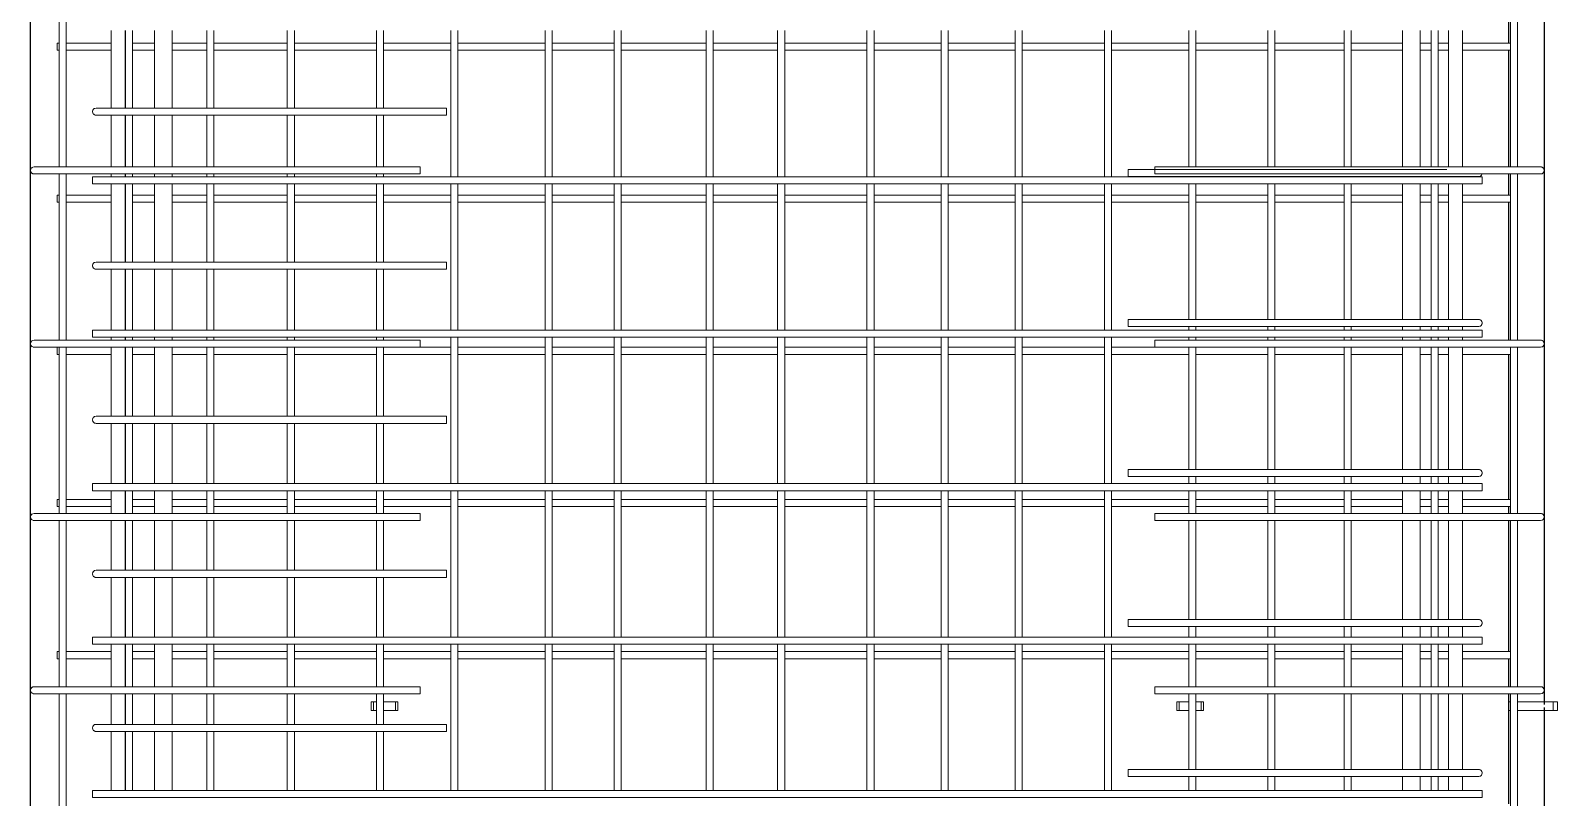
# Model space of a CAD drawing. Header units: millimetres. Extents: x 840 to 20197, y -2485 to 18696.
# Drawn here: x 2609 to 4334, y 542 to 1409 of the extents above; entities that cross this region are included whole.
import ezdxf

# ---------------------------------------------------------------- set-up
doc = ezdxf.new("R2010")
doc.units = ezdxf.units.MM
doc.linetypes.add('Dash', pattern=[6.36, 3.18, -3.18])
for name, color, linetype, lineweight in [('A-GENM', 13, 'Continuous', 18), ('A-WALL', 113, 'Continuous', 25), ('A-WALL-HDLN', 110, 'Dash', 25), ('S-RBAR', 171, 'Continuous', 18)]:
    doc.layers.add(name, color=color, linetype=linetype, lineweight=lineweight)

# ---------------------------------------------------------------- blocks, each defined once
blk = doc.blocks.new('RR spread anchor face based - RR-SA-2_5-150-1726819-Elevation Front Copy 1')
at = {"layer": 'A-GENM'}
for p, q in [((2993.8, 3140), (2996.3, 3140)), ((2993.8, 3130), (2993.8, 3140)), ((2996.3, 3140), (2999.6, 3140)), ((2996.3, 3140), (2996.3, 3130)), ((3007.6, 3140), (3021.3, 3140)), ((3021.3, 3140), (3023.8, 3140)), ((3021.3, 3140), (3021.3, 3130)), ((3023.8, 3140), (3023.8, 3130)), ((2996.3, 3130), (2993.8, 3130)), ((2999.6, 3130), (2996.3, 3130)), ((3021.3, 3130), (3007.6, 3130)), ((3023.8, 3130), (3021.3, 3130))]:
    blk.add_line(p, q, dxfattribs=at)
blk = doc.blocks.new('RR spread anchor face based - RR-SA-2_5-150-V1-Elevation Front Copy 1')
at = {"layer": 'A-GENM'}
for p, q in [((3903.8, 3140), (3906.3, 3140)), ((3903.8, 3130), (3903.8, 3140)), ((3906.3, 3140), (3917.3, 3140)), ((3906.3, 3140), (3906.3, 3130)), ((3925.3, 3140), (3931.3, 3140)), ((3931.3, 3140), (3933.8, 3140)), ((3931.3, 3140), (3931.3, 3130)), ((3933.8, 3140), (3933.8, 3130)), ((3906.3, 3130), (3903.8, 3130)), ((3917.3, 3130), (3906.3, 3130)), ((3931.3, 3130), (3925.3, 3130)), ((3933.8, 3130), (3931.3, 3130))]:
    blk.add_line(p, q, dxfattribs=at)
blk = doc.blocks.new('RR spread anchor face based - RR-SA-3_0-200-1726827-Elevation Front Copy 1')
at = {"layer": 'A-GENM'}
for p, q in [((4278.8, 3140), (4280.8, 3140)), ((4288.8, 3140), (4328.8, 3140)), ((4328.8, 3140), (4333.8, 3140)), ((4328.8, 3130), (4328.8, 3140)), ((4333.8, 3130), (4333.8, 3140)), ((4280.8, 3130), (4278.8, 3130)), ((4328.8, 3130), (4288.8, 3130)), ((4333.8, 3130), (4328.8, 3130))]:
    blk.add_line(p, q, dxfattribs=at)

msp = doc.modelspace()

# ---------------------------------------------------------------- linework, layer by layer
at = {"layer": 'A-WALL'}
for p, q in [((2608.8, -1395), (2608.8, 3660)), ((4318.8, 1655), (4318.8, 649.9)), ((4278.8, 1394.4), (4278.8, 1442.2)), ((4278.8, 1254.4), (4278.8, 1386.4)), ((4278.8, 1222.5), (4278.8, 1246.4)), ((4278.8, 1058.6), (4278.8, 1214.5)), ((4278.8, 878.6), (4278.8, 1042.5)), ((4278.8, 862.8), (4278.8, 870.6)), ((4278.8, 706.6), (4278.8, 854.8)), ((4278.8, 667), (4278.8, 698.6)), ((4278.8, 534.6), (4278.8, 659)), ((4318.8, 639.9), (4318.8, -825.1))]:
    msp.add_line(p, q, dxfattribs=at)
at = {"layer": 'A-WALL-HDLN'}
msp.add_line((4318.8, 649.9), (4318.8, 639.9), dxfattribs=at)
at = {"layer": 'S-RBAR'}
for p, q in [((2641.1, 1254.4), (2641.1, 1442.2)), ((2649.1, 1254.4), (2649.1, 1442.2)), ((4280.8, 1254.4), (4280.8, 1442.2)), ((4288.8, 1254.4), (4288.8, 1442.2)), ((2699.8, 1320.9), (2699.8, 1408.5)), ((2715.8, 1320.9), (2715.8, 1408.5)), ((2715.9, 1320.9), (2715.9, 1408.5)), ((2723.9, 1320.9), (2723.9, 1408.5)), ((2748.8, 1320.9), (2748.8, 1408.5)), ((2768.8, 1320.9), (2768.8, 1408.5)), ((2807.8, 1320.9), (2807.8, 1408.5)), ((2815.8, 1320.9), (2815.8, 1408.5)), ((2898.9, 1320.9), (2898.9, 1408.5)), ((2906.9, 1320.9), (2906.9, 1408.5)), ((2999.6, 1320.9), (2999.6, 1408.5)), ((3007.6, 1320.9), (3007.6, 1408.5)), ((3083.6, 1243.2), (3083.6, 1408.5)), ((3091.6, 1243.2), (3091.6, 1408.5)), ((3190.1, 1243.2), (3190.1, 1408.5)), ((3198.1, 1243.2), (3198.1, 1408.5)), ((3268.2, 1243.2), (3268.2, 1408.5)), ((3276.2, 1243.2), (3276.2, 1408.5)), ((3371.9, 1243.2), (3371.9, 1408.5)), ((3379.9, 1243.2), (3379.9, 1408.5)), ((3452.8, 1243.2), (3452.8, 1408.5)), ((3460.8, 1243.2), (3460.8, 1408.5)), ((3553.7, 1243.2), (3553.7, 1408.5)), ((3561.7, 1243.2), (3561.7, 1408.5)), ((3637.4, 1243.2), (3637.4, 1408.5)), ((3645.4, 1243.2), (3645.4, 1408.5)), ((3721.1, 1243.2), (3721.1, 1408.5)), ((3729.1, 1243.2), (3729.1, 1408.5)), ((3822, 1243.2), (3822, 1408.5)), ((3830, 1243.2), (3830, 1408.5)), ((3917.3, 1254.4), (3917.3, 1408.5)), ((3925.3, 1254.4), (3925.3, 1408.5)), ((4006.6, 1254.4), (4006.6, 1408.5)), ((4014.6, 1254.4), (4014.6, 1408.5)), ((4092.8, 1254.4), (4092.8, 1408.5)), ((4100.8, 1254.4), (4100.8, 1408.5)), ((4158.8, 1254.4), (4158.8, 1408.5)), ((4178.8, 1254.4), (4178.8, 1408.5)), ((4191.2, 1254.4), (4191.2, 1408.5)), ((4199.2, 1254.4), (4199.2, 1408.5)), ((4210.6, 1254.4), (4210.6, 1408.5)), ((4226.6, 1254.4), (4226.6, 1408.5)), ((2638.8, 1394.4), (2641.1, 1394.4)), ((2638.8, 1386.4), (2638.8, 1394.4)), ((2638.8, 1386.4), (2641.1, 1386.4)), ((2649.1, 1394.4), (2699.8, 1394.4)), ((2649.1, 1386.4), (2699.8, 1386.4)), ((2723.9, 1394.4), (2748.8, 1394.4)), ((2723.9, 1386.4), (2748.8, 1386.4)), ((2768.8, 1394.4), (2807.8, 1394.4)), ((2768.8, 1386.4), (2807.8, 1386.4)), ((2815.8, 1394.4), (2898.9, 1394.4)), ((2815.8, 1386.4), (2898.9, 1386.4)), ((2906.9, 1394.4), (2999.6, 1394.4)), ((2906.9, 1386.4), (2999.6, 1386.4)), ((3007.6, 1394.4), (3083.6, 1394.4)), ((3007.6, 1386.4), (3083.6, 1386.4)), ((3091.6, 1394.4), (3190.1, 1394.4)), ((3091.6, 1386.4), (3190.1, 1386.4)), ((3198.1, 1394.4), (3268.2, 1394.4)), ((3198.1, 1386.4), (3268.2, 1386.4)), ((3276.2, 1394.4), (3371.9, 1394.4)), ((3276.2, 1386.4), (3371.9, 1386.4)), ((3379.9, 1394.4), (3452.8, 1394.4)), ((3379.9, 1386.4), (3452.8, 1386.4)), ((3460.8, 1394.4), (3553.7, 1394.4)), ((3460.8, 1386.4), (3553.7, 1386.4)), ((3561.7, 1394.4), (3637.4, 1394.4)), ((3561.7, 1386.4), (3637.4, 1386.4)), ((3645.4, 1394.4), (3721.1, 1394.4)), ((3645.4, 1386.4), (3721.1, 1386.4)), ((3729.1, 1394.4), (3822, 1394.4)), ((3729.1, 1386.4), (3822, 1386.4)), ((3830, 1394.4), (3917.3, 1394.4)), ((3830, 1386.4), (3917.3, 1386.4)), ((3925.3, 1394.4), (4006.6, 1394.4)), ((3925.3, 1386.4), (4006.6, 1386.4)), ((4014.6, 1394.4), (4092.8, 1394.4)), ((4014.6, 1386.4), (4092.8, 1386.4)), ((4100.8, 1394.4), (4158.8, 1394.4)), ((4100.8, 1386.4), (4158.8, 1386.4)), ((4178.8, 1394.4), (4191.2, 1394.4)), ((4178.8, 1386.4), (4191.2, 1386.4)), ((4199.2, 1394.4), (4210.6, 1394.4)), ((4199.2, 1386.4), (4210.6, 1386.4)), ((4226.6, 1394.4), (4280.8, 1394.4)), ((4226.6, 1386.4), (4280.8, 1386.4)), ((2718.8, 1320.9), (2682.8, 1320.9)), ((2718.8, 1312.9), (2682.8, 1312.9)), ((2699.8, 1254.4), (2699.8, 1312.9)), ((2715.8, 1254.4), (2715.8, 1312.9)), ((2715.9, 1254.4), (2715.9, 1312.9)), ((2718.8, 1320.9), (3078.8, 1320.9)), ((2718.8, 1312.9), (3078.8, 1312.9)), ((2723.9, 1254.4), (2723.9, 1312.9)), ((2748.8, 1254.4), (2748.8, 1312.9)), ((2768.8, 1254.4), (2768.8, 1312.9)), ((2807.8, 1254.4), (2807.8, 1312.9)), ((2815.8, 1254.4), (2815.8, 1312.9)), ((2898.9, 1254.4), (2898.9, 1312.9)), ((2906.9, 1254.4), (2906.9, 1312.9)), ((2999.6, 1254.4), (2999.6, 1312.9)), ((3007.6, 1254.4), (3007.6, 1312.9)), ((3078.8, 1312.9), (3078.8, 1320.9)), ((2632.8, 1254.4), (2612.8, 1254.4)), ((2632.8, 1246.4), (2612.8, 1246.4)), ((2632.8, 1254.4), (3048.8, 1254.4)), ((2632.8, 1246.4), (3048.8, 1246.4)), ((2641.1, 1058.6), (2641.1, 1246.4)), ((2649.1, 1058.6), (2649.1, 1246.4)), ((2678.8, 1243.2), (4248.8, 1243.2)), ((2678.8, 1235.2), (2678.8, 1243.2)), ((2699.8, 1243.2), (2699.8, 1246.4)), ((2715.8, 1243.2), (2715.8, 1246.4)), ((2715.9, 1243.2), (2715.9, 1246.4)), ((2723.9, 1243.2), (2723.9, 1246.4)), ((2748.8, 1243.2), (2748.8, 1246.4)), ((2768.8, 1243.2), (2768.8, 1246.4)), ((2807.8, 1243.2), (2807.8, 1246.4)), ((2815.8, 1243.2), (2815.8, 1246.4)), ((2898.9, 1243.2), (2898.9, 1246.4)), ((2906.9, 1243.2), (2906.9, 1246.4)), ((2999.6, 1243.2), (2999.6, 1246.4)), ((3007.6, 1243.2), (3007.6, 1246.4)), ((3048.8, 1246.4), (3048.8, 1254.4)), ((4208.8, 1251.5), (3848.8, 1251.5)), ((3848.8, 1251.5), (3848.8, 1243.5)), ((4208.8, 1243.5), (3848.8, 1243.5)), ((4294.8, 1254.4), (3878.8, 1254.4)), ((3878.8, 1254.4), (3878.8, 1246.4)), ((4294.8, 1246.4), (3878.8, 1246.4)), ((4208.8, 1243.5), (4244.8, 1243.5)), ((4248.8, 1235.2), (4248.8, 1243.2)), ((4280.8, 1058.6), (4280.8, 1246.4)), ((4288.8, 1058.6), (4288.8, 1246.4)), ((4294.8, 1254.4), (4314.8, 1254.4)), ((4294.8, 1246.4), (4314.8, 1246.4)), ((2678.8, 1235.2), (4248.8, 1235.2)), ((2699.8, 1146.8), (2699.8, 1235.2)), ((2715.8, 1146.8), (2715.8, 1235.2)), ((2715.9, 1146.8), (2715.9, 1235.2)), ((2723.9, 1146.8), (2723.9, 1235.2)), ((2748.8, 1146.8), (2748.8, 1235.2)), ((2768.8, 1146.8), (2768.8, 1235.2)), ((2807.8, 1146.8), (2807.8, 1235.2)), ((2815.8, 1146.8), (2815.8, 1235.2)), ((2898.9, 1146.8), (2898.9, 1235.2)), ((2906.9, 1146.8), (2906.9, 1235.2)), ((2999.6, 1146.8), (2999.6, 1235.2)), ((3007.6, 1146.8), (3007.6, 1235.2)), ((3083.6, 1069.8), (3083.6, 1235.2)), ((3091.6, 1069.8), (3091.6, 1235.2)), ((3190.1, 1069.8), (3190.1, 1235.2)), ((3198.1, 1069.8), (3198.1, 1235.2)), ((3268.2, 1069.8), (3268.2, 1235.2)), ((3276.2, 1069.8), (3276.2, 1235.2)), ((3371.9, 1069.8), (3371.9, 1235.2)), ((3379.9, 1069.8), (3379.9, 1235.2)), ((3452.8, 1069.8), (3452.8, 1235.2)), ((3460.8, 1069.8), (3460.8, 1235.2)), ((3553.7, 1069.8), (3553.7, 1235.2)), ((3561.7, 1069.8), (3561.7, 1235.2)), ((3637.4, 1069.8), (3637.4, 1235.2)), ((3645.4, 1069.8), (3645.4, 1235.2)), ((3721.1, 1069.8), (3721.1, 1235.2)), ((3729.1, 1069.8), (3729.1, 1235.2)), ((3822, 1069.8), (3822, 1235.2)), ((3830, 1069.8), (3830, 1235.2)), ((3917.3, 1082), (3917.3, 1235.2)), ((3925.3, 1082), (3925.3, 1235.2)), ((4006.6, 1082), (4006.6, 1235.2)), ((4014.6, 1082), (4014.6, 1235.2)), ((4092.8, 1082), (4092.8, 1235.2)), ((4100.8, 1082), (4100.8, 1235.2)), ((4158.8, 1082), (4158.8, 1235.2)), ((4178.8, 1082), (4178.8, 1235.2)), ((4191.2, 1082), (4191.2, 1235.2)), ((4199.2, 1082), (4199.2, 1235.2)), ((4210.6, 1082), (4210.6, 1235.2)), ((4226.6, 1082), (4226.6, 1235.2)), ((2638.8, 1222.5), (2641.1, 1222.5)), ((2638.8, 1214.5), (2638.8, 1222.5)), ((2638.8, 1214.5), (2641.1, 1214.5)), ((2649.1, 1222.5), (2699.8, 1222.5)), ((2649.1, 1214.5), (2699.8, 1214.5)), ((2723.9, 1222.5), (2748.8, 1222.5)), ((2723.9, 1214.5), (2748.8, 1214.5)), ((2768.8, 1222.5), (2807.8, 1222.5)), ((2768.8, 1214.5), (2807.8, 1214.5)), ((2815.8, 1222.5), (2898.9, 1222.5)), ((2815.8, 1214.5), (2898.9, 1214.5)), ((2906.9, 1222.5), (2999.6, 1222.5)), ((2906.9, 1214.5), (2999.6, 1214.5)), ((3007.6, 1222.5), (3083.6, 1222.5)), ((3007.6, 1214.5), (3083.6, 1214.5)), ((3091.6, 1222.5), (3190.1, 1222.5)), ((3091.6, 1214.5), (3190.1, 1214.5)), ((3198.1, 1222.5), (3268.2, 1222.5)), ((3198.1, 1214.5), (3268.2, 1214.5)), ((3276.2, 1222.5), (3371.9, 1222.5)), ((3276.2, 1214.5), (3371.9, 1214.5)), ((3379.9, 1222.5), (3452.8, 1222.5)), ((3379.9, 1214.5), (3452.8, 1214.5)), ((3460.8, 1222.5), (3553.7, 1222.5)), ((3460.8, 1214.5), (3553.7, 1214.5)), ((3561.7, 1222.5), (3637.4, 1222.5)), ((3561.7, 1214.5), (3637.4, 1214.5)), ((3645.4, 1222.5), (3721.1, 1222.5)), ((3645.4, 1214.5), (3721.1, 1214.5)), ((3729.1, 1222.5), (3822, 1222.5)), ((3729.1, 1214.5), (3822, 1214.5)), ((3830, 1222.5), (3917.3, 1222.5)), ((3830, 1214.5), (3917.3, 1214.5)), ((3925.3, 1222.5), (4006.6, 1222.5)), ((3925.3, 1214.5), (4006.6, 1214.5)), ((4014.6, 1222.5), (4092.8, 1222.5)), ((4014.6, 1214.5), (4092.8, 1214.5)), ((4100.8, 1222.5), (4158.8, 1222.5)), ((4100.8, 1214.5), (4158.8, 1214.5)), ((4178.8, 1222.5), (4191.2, 1222.5)), ((4178.8, 1214.5), (4191.2, 1214.5)), ((4199.2, 1222.5), (4210.6, 1222.5)), ((4199.2, 1214.5), (4210.6, 1214.5)), ((4226.6, 1222.5), (4280.8, 1222.5)), ((4226.6, 1214.5), (4280.8, 1214.5)), ((2718.8, 1146.8), (2682.8, 1146.8)), ((2718.8, 1138.8), (2682.8, 1138.8)), ((2699.8, 1069.8), (2699.8, 1138.8)), ((2715.8, 1069.8), (2715.8, 1138.8)), ((2715.9, 1069.8), (2715.9, 1138.8)), ((2718.8, 1146.8), (3078.8, 1146.8)), ((2718.8, 1138.8), (3078.8, 1138.8)), ((2723.9, 1069.8), (2723.9, 1138.8)), ((2748.8, 1069.8), (2748.8, 1138.8)), ((2768.8, 1069.8), (2768.8, 1138.8)), ((2807.8, 1069.8), (2807.8, 1138.8)), ((2815.8, 1069.8), (2815.8, 1138.8)), ((2898.9, 1069.8), (2898.9, 1138.8)), ((2906.9, 1069.8), (2906.9, 1138.8)), ((2999.6, 1069.8), (2999.6, 1138.8)), ((3007.6, 1069.8), (3007.6, 1138.8)), ((3078.8, 1138.8), (3078.8, 1146.8)), ((2678.8, 1069.8), (4248.8, 1069.8)), ((2678.8, 1061.8), (2678.8, 1069.8)), ((4208.8, 1082), (3848.8, 1082)), ((3848.8, 1082), (3848.8, 1074)), ((4208.8, 1074), (3848.8, 1074)), ((3917.3, 1069.8), (3917.3, 1074)), ((3925.3, 1069.8), (3925.3, 1074)), ((4006.6, 1069.8), (4006.6, 1074)), ((4014.6, 1069.8), (4014.6, 1074)), ((4092.8, 1069.8), (4092.8, 1074)), ((4100.8, 1069.8), (4100.8, 1074)), ((4158.8, 1069.8), (4158.8, 1074)), ((4178.8, 1069.8), (4178.8, 1074)), ((4191.2, 1069.8), (4191.2, 1074)), ((4199.2, 1069.8), (4199.2, 1074)), ((4208.8, 1082), (4244.8, 1082)), ((4208.8, 1074), (4244.8, 1074)), ((4210.6, 1069.8), (4210.6, 1074)), ((4226.6, 1069.8), (4226.6, 1074)), ((4248.8, 1061.8), (4248.8, 1069.8)), ((2632.8, 1058.6), (2612.8, 1058.6)), ((2632.8, 1058.6), (3048.8, 1058.6)), ((2678.8, 1061.8), (4248.8, 1061.8)), ((2699.8, 1058.6), (2699.8, 1061.8)), ((2715.8, 1058.6), (2715.8, 1061.8)), ((2715.9, 1058.6), (2715.9, 1061.8)), ((2723.9, 1058.6), (2723.9, 1061.8)), ((2748.8, 1058.6), (2748.8, 1061.8)), ((2768.8, 1058.6), (2768.8, 1061.8)), ((2807.8, 1058.6), (2807.8, 1061.8)), ((2815.8, 1058.6), (2815.8, 1061.8)), ((2898.9, 1058.6), (2898.9, 1061.8)), ((2906.9, 1058.6), (2906.9, 1061.8)), ((2999.6, 1058.6), (2999.6, 1061.8)), ((3007.6, 1058.6), (3007.6, 1061.8)), ((3048.8, 1050.6), (3048.8, 1058.6)), ((3083.6, 896.5), (3083.6, 1061.8)), ((3091.6, 896.5), (3091.6, 1061.8)), ((3190.1, 896.5), (3190.1, 1061.8)), ((3198.1, 896.5), (3198.1, 1061.8)), ((3268.2, 896.5), (3268.2, 1061.8)), ((3276.2, 896.5), (3276.2, 1061.8)), ((3371.9, 896.5), (3371.9, 1061.8)), ((3379.9, 896.5), (3379.9, 1061.8)), ((3452.8, 896.5), (3452.8, 1061.8)), ((3460.8, 896.5), (3460.8, 1061.8)), ((3553.7, 896.5), (3553.7, 1061.8)), ((3561.7, 896.5), (3561.7, 1061.8)), ((3637.4, 896.5), (3637.4, 1061.8)), ((3645.4, 896.5), (3645.4, 1061.8)), ((3721.1, 896.5), (3721.1, 1061.8)), ((3729.1, 896.5), (3729.1, 1061.8)), ((3822, 896.5), (3822, 1061.8)), ((3830, 896.5), (3830, 1061.8)), ((4294.8, 1058.6), (3878.8, 1058.6)), ((3878.8, 1058.6), (3878.8, 1050.6)), ((3917.3, 1058.6), (3917.3, 1061.8)), ((3925.3, 1058.6), (3925.3, 1061.8)), ((4006.6, 1058.6), (4006.6, 1061.8)), ((4014.6, 1058.6), (4014.6, 1061.8)), ((4092.8, 1058.6), (4092.8, 1061.8)), ((4100.8, 1058.6), (4100.8, 1061.8)), ((4158.8, 1058.6), (4158.8, 1061.8)), ((4178.8, 1058.6), (4178.8, 1061.8)), ((4191.2, 1058.6), (4191.2, 1061.8)), ((4199.2, 1058.6), (4199.2, 1061.8)), ((4210.6, 1058.6), (4210.6, 1061.8)), ((4226.6, 1058.6), (4226.6, 1061.8)), ((4294.8, 1058.6), (4314.8, 1058.6)), ((2632.8, 1050.6), (2612.8, 1050.6)), ((2632.8, 1050.6), (3048.8, 1050.6)), ((2638.8, 1050.5), (2641.1, 1050.5)), ((2638.8, 1042.5), (2638.8, 1050.5)), ((2638.8, 1042.5), (2641.1, 1042.5)), ((2641.1, 862.8), (2641.1, 1050.6)), ((2649.1, 862.8), (2649.1, 1050.6)), ((2649.1, 1050.5), (2699.8, 1050.5)), ((2649.1, 1042.5), (2699.8, 1042.5)), ((2699.8, 972.6), (2699.8, 1050.6)), ((2715.8, 972.6), (2715.8, 1050.6)), ((2715.9, 972.6), (2715.9, 1050.6)), ((2723.9, 972.6), (2723.9, 1050.6)), ((2723.9, 1050.5), (2748.8, 1050.5)), ((2723.9, 1042.5), (2748.8, 1042.5)), ((2748.8, 972.6), (2748.8, 1050.6)), ((2768.8, 972.6), (2768.8, 1050.6)), ((2768.8, 1050.5), (2807.8, 1050.5)), ((2768.8, 1042.5), (2807.8, 1042.5)), ((2807.8, 972.6), (2807.8, 1050.6)), ((2815.8, 972.6), (2815.8, 1050.6)), ((2815.8, 1050.5), (2898.9, 1050.5)), ((2815.8, 1042.5), (2898.9, 1042.5)), ((2898.9, 972.6), (2898.9, 1050.6)), ((2906.9, 972.6), (2906.9, 1050.6)), ((2906.9, 1050.5), (2999.6, 1050.5)), ((2906.9, 1042.5), (2999.6, 1042.5)), ((2999.6, 972.6), (2999.6, 1050.6)), ((3007.6, 972.6), (3007.6, 1050.6)), ((3007.6, 1050.5), (3083.6, 1050.5)), ((3007.6, 1042.5), (3083.6, 1042.5)), ((3091.6, 1050.5), (3190.1, 1050.5)), ((3091.6, 1042.5), (3190.1, 1042.5)), ((3198.1, 1050.5), (3268.2, 1050.5)), ((3198.1, 1042.5), (3268.2, 1042.5)), ((3276.2, 1050.5), (3371.9, 1050.5)), ((3276.2, 1042.5), (3371.9, 1042.5)), ((3379.9, 1050.5), (3452.8, 1050.5)), ((3379.9, 1042.5), (3452.8, 1042.5)), ((3460.8, 1050.5), (3553.7, 1050.5)), ((3460.8, 1042.5), (3553.7, 1042.5)), ((3561.7, 1050.5), (3637.4, 1050.5)), ((3561.7, 1042.5), (3637.4, 1042.5)), ((3645.4, 1050.5), (3721.1, 1050.5)), ((3645.4, 1042.5), (3721.1, 1042.5)), ((3729.1, 1050.5), (3822, 1050.5)), ((3729.1, 1042.5), (3822, 1042.5)), ((3830, 1050.5), (3917.3, 1050.5)), ((3830, 1042.5), (3917.3, 1042.5)), ((4294.8, 1050.6), (3878.8, 1050.6)), ((3917.3, 912.5), (3917.3, 1050.6)), ((3925.3, 912.5), (3925.3, 1050.6)), ((3925.3, 1050.5), (4006.6, 1050.5)), ((3925.3, 1042.5), (4006.6, 1042.5)), ((4006.6, 912.5), (4006.6, 1050.6)), ((4014.6, 912.5), (4014.6, 1050.6)), ((4014.6, 1050.5), (4092.8, 1050.5)), ((4014.6, 1042.5), (4092.8, 1042.5)), ((4092.8, 912.5), (4092.8, 1050.6)), ((4100.8, 912.5), (4100.8, 1050.6)), ((4100.8, 1050.5), (4158.8, 1050.5)), ((4100.8, 1042.5), (4158.8, 1042.5)), ((4158.8, 912.5), (4158.8, 1050.6)), ((4178.8, 912.5), (4178.8, 1050.6)), ((4178.8, 1050.5), (4191.2, 1050.5)), ((4178.8, 1042.5), (4191.2, 1042.5)), ((4191.2, 912.5), (4191.2, 1050.6)), ((4199.2, 912.5), (4199.2, 1050.6)), ((4199.2, 1050.5), (4210.6, 1050.5)), ((4199.2, 1042.5), (4210.6, 1042.5)), ((4210.6, 912.5), (4210.6, 1050.6)), ((4226.6, 912.5), (4226.6, 1050.6)), ((4226.6, 1050.5), (4280.8, 1050.5)), ((4226.6, 1042.5), (4280.8, 1042.5)), ((4280.8, 862.8), (4280.8, 1050.6)), ((4288.8, 862.8), (4288.8, 1050.6)), ((4294.8, 1050.6), (4314.8, 1050.6)), ((2718.8, 972.6), (2682.8, 972.6)), ((2718.8, 972.6), (3078.8, 972.6)), ((3078.8, 964.6), (3078.8, 972.6)), ((2718.8, 964.6), (2682.8, 964.6)), ((2699.8, 896.5), (2699.8, 964.6)), ((2715.8, 896.5), (2715.8, 964.6)), ((2715.9, 896.5), (2715.9, 964.6)), ((2718.8, 964.6), (3078.8, 964.6)), ((2723.9, 896.5), (2723.9, 964.6)), ((2748.8, 896.5), (2748.8, 964.6)), ((2768.8, 896.5), (2768.8, 964.6)), ((2807.8, 896.5), (2807.8, 964.6)), ((2815.8, 896.5), (2815.8, 964.6)), ((2898.9, 896.5), (2898.9, 964.6)), ((2906.9, 896.5), (2906.9, 964.6)), ((2999.6, 896.5), (2999.6, 964.6)), ((3007.6, 896.5), (3007.6, 964.6)), ((4208.8, 912.5), (3848.8, 912.5)), ((3848.8, 912.5), (3848.8, 904.5)), ((4208.8, 904.5), (3848.8, 904.5)), ((3917.3, 896.5), (3917.3, 904.5)), ((3925.3, 896.5), (3925.3, 904.5)), ((4006.6, 896.5), (4006.6, 904.5)), ((4014.6, 896.5), (4014.6, 904.5)), ((4092.8, 896.5), (4092.8, 904.5)), ((4100.8, 896.5), (4100.8, 904.5)), ((4158.8, 896.5), (4158.8, 904.5)), ((4178.8, 896.5), (4178.8, 904.5)), ((4191.2, 896.5), (4191.2, 904.5)), ((4199.2, 896.5), (4199.2, 904.5)), ((4208.8, 912.5), (4244.8, 912.5)), ((4208.8, 904.5), (4244.8, 904.5)), ((4210.6, 896.5), (4210.6, 904.5)), ((4226.6, 896.5), (4226.6, 904.5)), ((2678.8, 896.5), (4248.8, 896.5)), ((2678.8, 888.5), (2678.8, 896.5)), ((2678.8, 888.5), (4248.8, 888.5)), ((2699.8, 862.8), (2699.8, 888.5)), ((2715.8, 862.8), (2715.8, 888.5)), ((2715.9, 862.8), (2715.9, 888.5)), ((2723.9, 862.8), (2723.9, 888.5)), ((2748.8, 862.8), (2748.8, 888.5)), ((2768.8, 862.8), (2768.8, 888.5)), ((2807.8, 862.8), (2807.8, 888.5)), ((2815.8, 862.8), (2815.8, 888.5)), ((2898.9, 862.8), (2898.9, 888.5)), ((2906.9, 862.8), (2906.9, 888.5)), ((2999.6, 862.8), (2999.6, 888.5)), ((3007.6, 862.8), (3007.6, 888.5)), ((3083.6, 723.1), (3083.6, 888.5)), ((3091.6, 723.1), (3091.6, 888.5)), ((3190.1, 723.1), (3190.1, 888.5)), ((3198.1, 723.1), (3198.1, 888.5)), ((3268.2, 723.1), (3268.2, 888.5)), ((3276.2, 723.1), (3276.2, 888.5)), ((3371.9, 723.1), (3371.9, 888.5)), ((3379.9, 723.1), (3379.9, 888.5)), ((3452.8, 723.1), (3452.8, 888.5)), ((3460.8, 723.1), (3460.8, 888.5)), ((3553.7, 723.1), (3553.7, 888.5)), ((3561.7, 723.1), (3561.7, 888.5)), ((3637.4, 723.1), (3637.4, 888.5)), ((3645.4, 723.1), (3645.4, 888.5)), ((3721.1, 723.1), (3721.1, 888.5)), ((3729.1, 723.1), (3729.1, 888.5)), ((3822, 723.1), (3822, 888.5)), ((3830, 723.1), (3830, 888.5)), ((3917.3, 862.8), (3917.3, 888.5)), ((3925.3, 862.8), (3925.3, 888.5)), ((4006.6, 862.8), (4006.6, 888.5)), ((4014.6, 862.8), (4014.6, 888.5)), ((4092.8, 862.8), (4092.8, 888.5)), ((4100.8, 862.8), (4100.8, 888.5)), ((4158.8, 862.8), (4158.8, 888.5)), ((4178.8, 862.8), (4178.8, 888.5)), ((4191.2, 862.8), (4191.2, 888.5)), ((4199.2, 862.8), (4199.2, 888.5)), ((4210.6, 862.8), (4210.6, 888.5)), ((4226.6, 862.8), (4226.6, 888.5)), ((4248.8, 888.5), (4248.8, 896.5)), ((2632.8, 862.8), (2612.8, 862.8)), ((2632.8, 862.8), (3048.8, 862.8)), ((2638.8, 878.6), (2641.1, 878.6)), ((2638.8, 870.6), (2638.8, 878.6)), ((2638.8, 870.6), (2641.1, 870.6)), ((2649.1, 878.6), (2699.8, 878.6)), ((2649.1, 870.6), (2699.8, 870.6)), ((2723.9, 878.6), (2748.8, 878.6)), ((2723.9, 870.6), (2748.8, 870.6)), ((2768.8, 878.6), (2807.8, 878.6)), ((2768.8, 870.6), (2807.8, 870.6)), ((2815.8, 878.6), (2898.9, 878.6)), ((2815.8, 870.6), (2898.9, 870.6)), ((2906.9, 878.6), (2999.6, 878.6)), ((2906.9, 870.6), (2999.6, 870.6)), ((3007.6, 878.6), (3083.6, 878.6)), ((3007.6, 870.6), (3083.6, 870.6)), ((3048.8, 854.8), (3048.8, 862.8)), ((3091.6, 878.6), (3190.1, 878.6)), ((3091.6, 870.6), (3190.1, 870.6)), ((3198.1, 878.6), (3268.2, 878.6)), ((3198.1, 870.6), (3268.2, 870.6)), ((3276.2, 878.6), (3371.9, 878.6)), ((3276.2, 870.6), (3371.9, 870.6)), ((3379.9, 878.6), (3452.8, 878.6)), ((3379.9, 870.6), (3452.8, 870.6)), ((3460.8, 878.6), (3553.7, 878.6)), ((3460.8, 870.6), (3553.7, 870.6)), ((3561.7, 878.6), (3637.4, 878.6)), ((3561.7, 870.6), (3637.4, 870.6)), ((3645.4, 878.6), (3721.1, 878.6)), ((3645.4, 870.6), (3721.1, 870.6)), ((3729.1, 878.6), (3822, 878.6)), ((3729.1, 870.6), (3822, 870.6)), ((3830, 878.6), (3917.3, 878.6)), ((3830, 870.6), (3917.3, 870.6)), ((4294.8, 862.8), (3878.8, 862.8)), ((3878.8, 862.8), (3878.8, 854.8)), ((3925.3, 878.6), (4006.6, 878.6)), ((3925.3, 870.6), (4006.6, 870.6)), ((4014.6, 878.6), (4092.8, 878.6)), ((4014.6, 870.6), (4092.8, 870.6)), ((4100.8, 878.6), (4158.8, 878.6)), ((4100.8, 870.6), (4158.8, 870.6)), ((4178.8, 878.6), (4191.2, 878.6)), ((4178.8, 870.6), (4191.2, 870.6)), ((4199.2, 878.6), (4210.6, 878.6)), ((4199.2, 870.6), (4210.6, 870.6)), ((4226.6, 878.6), (4280.8, 878.6)), ((4226.6, 870.6), (4280.8, 870.6)), ((4294.8, 862.8), (4314.8, 862.8)), ((2632.8, 854.8), (2612.8, 854.8)), ((2632.8, 854.8), (3048.8, 854.8)), ((2641.1, 667), (2641.1, 854.8)), ((2649.1, 667), (2649.1, 854.8)), ((2699.8, 798.5), (2699.8, 854.8)), ((2715.8, 798.5), (2715.8, 854.8)), ((2715.9, 798.5), (2715.9, 854.8)), ((2723.9, 798.5), (2723.9, 854.8)), ((2748.8, 798.5), (2748.8, 854.8)), ((2768.8, 798.5), (2768.8, 854.8)), ((2807.8, 798.5), (2807.8, 854.8)), ((2815.8, 798.5), (2815.8, 854.8)), ((2898.9, 798.5), (2898.9, 854.8)), ((2906.9, 798.5), (2906.9, 854.8)), ((2999.6, 798.5), (2999.6, 854.8)), ((3007.6, 798.5), (3007.6, 854.8)), ((4294.8, 854.8), (3878.8, 854.8)), ((3917.3, 743), (3917.3, 854.8)), ((3925.3, 743), (3925.3, 854.8)), ((4006.6, 743), (4006.6, 854.8)), ((4014.6, 743), (4014.6, 854.8)), ((4092.8, 743), (4092.8, 854.8)), ((4100.8, 743), (4100.8, 854.8)), ((4158.8, 743), (4158.8, 854.8)), ((4178.8, 743), (4178.8, 854.8)), ((4191.2, 743), (4191.2, 854.8)), ((4199.2, 743), (4199.2, 854.8)), ((4210.6, 743), (4210.6, 854.8)), ((4226.6, 743), (4226.6, 854.8)), ((4280.8, 667), (4280.8, 854.8)), ((4288.8, 667), (4288.8, 854.8)), ((4294.8, 854.8), (4314.8, 854.8)), ((2718.8, 798.5), (2682.8, 798.5)), ((2718.8, 798.5), (3078.8, 798.5)), ((3078.8, 790.5), (3078.8, 798.5)), ((2718.8, 790.5), (2682.8, 790.5)), ((2699.8, 723.1), (2699.8, 790.5)), ((2715.8, 723.1), (2715.8, 790.5)), ((2715.9, 723.1), (2715.9, 790.5)), ((2718.8, 790.5), (3078.8, 790.5)), ((2723.9, 723.1), (2723.9, 790.5)), ((2748.8, 723.1), (2748.8, 790.5)), ((2768.8, 723.1), (2768.8, 790.5)), ((2807.8, 723.1), (2807.8, 790.5)), ((2815.8, 723.1), (2815.8, 790.5)), ((2898.9, 723.1), (2898.9, 790.5)), ((2906.9, 723.1), (2906.9, 790.5)), ((2999.6, 723.1), (2999.6, 790.5)), ((3007.6, 723.1), (3007.6, 790.5)), ((4208.8, 743), (3848.8, 743)), ((3848.8, 743), (3848.8, 735)), ((4208.8, 743), (4244.8, 743)), ((4208.8, 735), (3848.8, 735)), ((3917.3, 723.1), (3917.3, 735)), ((3925.3, 723.1), (3925.3, 735)), ((4006.6, 723.1), (4006.6, 735)), ((4014.6, 723.1), (4014.6, 735)), ((4092.8, 723.1), (4092.8, 735)), ((4100.8, 723.1), (4100.8, 735)), ((4158.8, 723.1), (4158.8, 735)), ((4178.8, 723.1), (4178.8, 735)), ((4191.2, 723.1), (4191.2, 735)), ((4199.2, 723.1), (4199.2, 735)), ((4208.8, 735), (4244.8, 735)), ((4210.6, 723.1), (4210.6, 735)), ((4226.6, 723.1), (4226.6, 735)), ((2678.8, 723.1), (4248.8, 723.1)), ((2678.8, 715.1), (2678.8, 723.1)), ((2678.8, 715.1), (4248.8, 715.1)), ((2699.8, 667), (2699.8, 715.1)), ((2715.8, 667), (2715.8, 715.1)), ((2715.9, 667), (2715.9, 715.1)), ((2723.9, 667), (2723.9, 715.1)), ((2748.8, 667), (2748.8, 715.1)), ((2768.8, 667), (2768.8, 715.1)), ((2807.8, 667), (2807.8, 715.1)), ((2815.8, 667), (2815.8, 715.1)), ((2898.9, 667), (2898.9, 715.1)), ((2906.9, 667), (2906.9, 715.1)), ((2999.6, 667), (2999.6, 715.1)), ((3007.6, 667), (3007.6, 715.1)), ((3083.6, 549.8), (3083.6, 715.1)), ((3091.6, 549.8), (3091.6, 715.1)), ((3190.1, 549.8), (3190.1, 715.1)), ((3198.1, 549.8), (3198.1, 715.1)), ((3268.2, 549.8), (3268.2, 715.1)), ((3276.2, 549.8), (3276.2, 715.1)), ((3371.9, 549.8), (3371.9, 715.1)), ((3379.9, 549.8), (3379.9, 715.1)), ((3452.8, 549.8), (3452.8, 715.1)), ((3460.8, 549.8), (3460.8, 715.1)), ((3553.7, 549.8), (3553.7, 715.1)), ((3561.7, 549.8), (3561.7, 715.1)), ((3637.4, 549.8), (3637.4, 715.1)), ((3645.4, 549.8), (3645.4, 715.1)), ((3721.1, 549.8), (3721.1, 715.1)), ((3729.1, 549.8), (3729.1, 715.1)), ((3822, 549.8), (3822, 715.1)), ((3830, 549.8), (3830, 715.1)), ((3917.3, 667), (3917.3, 715.1)), ((3925.3, 667), (3925.3, 715.1)), ((4006.6, 667), (4006.6, 715.1)), ((4014.6, 667), (4014.6, 715.1)), ((4092.8, 667), (4092.8, 715.1)), ((4100.8, 667), (4100.8, 715.1)), ((4158.8, 667), (4158.8, 715.1)), ((4178.8, 667), (4178.8, 715.1)), ((4191.2, 667), (4191.2, 715.1)), ((4199.2, 667), (4199.2, 715.1)), ((4210.6, 667), (4210.6, 715.1)), ((4226.6, 667), (4226.6, 715.1)), ((4248.8, 715.1), (4248.8, 723.1)), ((2638.8, 706.6), (2641.1, 706.6)), ((2638.8, 698.6), (2638.8, 706.6)), ((2638.8, 698.6), (2641.1, 698.6)), ((2649.1, 706.6), (2699.8, 706.6)), ((2649.1, 698.6), (2699.8, 698.6)), ((2723.9, 706.6), (2748.8, 706.6)), ((2723.9, 698.6), (2748.8, 698.6)), ((2768.8, 706.6), (2807.8, 706.6)), ((2768.8, 698.6), (2807.8, 698.6)), ((2815.8, 706.6), (2898.9, 706.6)), ((2815.8, 698.6), (2898.9, 698.6)), ((2906.9, 706.6), (2999.6, 706.6)), ((2906.9, 698.6), (2999.6, 698.6)), ((3007.6, 706.6), (3083.6, 706.6)), ((3007.6, 698.6), (3083.6, 698.6)), ((3091.6, 706.6), (3190.1, 706.6)), ((3091.6, 698.6), (3190.1, 698.6)), ((3198.1, 706.6), (3268.2, 706.6)), ((3198.1, 698.6), (3268.2, 698.6)), ((3276.2, 706.6), (3371.9, 706.6)), ((3276.2, 698.6), (3371.9, 698.6)), ((3379.9, 706.6), (3452.8, 706.6)), ((3379.9, 698.6), (3452.8, 698.6)), ((3460.8, 706.6), (3553.7, 706.6)), ((3460.8, 698.6), (3553.7, 698.6)), ((3561.7, 706.6), (3637.4, 706.6)), ((3561.7, 698.6), (3637.4, 698.6)), ((3645.4, 706.6), (3721.1, 706.6)), ((3645.4, 698.6), (3721.1, 698.6)), ((3729.1, 706.6), (3822, 706.6)), ((3729.1, 698.6), (3822, 698.6)), ((3830, 706.6), (3917.3, 706.6)), ((3830, 698.6), (3917.3, 698.6)), ((3925.3, 706.6), (4006.6, 706.6)), ((3925.3, 698.6), (4006.6, 698.6)), ((4014.6, 706.6), (4092.8, 706.6)), ((4014.6, 698.6), (4092.8, 698.6)), ((4100.8, 706.6), (4158.8, 706.6)), ((4100.8, 698.6), (4158.8, 698.6)), ((4178.8, 706.6), (4191.2, 706.6)), ((4178.8, 698.6), (4191.2, 698.6)), ((4199.2, 706.6), (4210.6, 706.6)), ((4199.2, 698.6), (4210.6, 698.6)), ((4226.6, 706.6), (4280.8, 706.6)), ((4226.6, 698.6), (4280.8, 698.6)), ((2632.8, 667), (2612.8, 667)), ((2632.8, 659), (2612.8, 659)), ((2632.8, 667), (3048.8, 667)), ((2632.8, 659), (3048.8, 659)), ((2641.1, 471.2), (2641.1, 659)), ((2649.1, 471.2), (2649.1, 659)), ((2699.8, 624.4), (2699.8, 659)), ((2715.8, 624.4), (2715.8, 659)), ((2715.9, 624.4), (2715.9, 659)), ((2723.9, 624.4), (2723.9, 659)), ((2748.8, 624.4), (2748.8, 659)), ((2768.8, 624.4), (2768.8, 659)), ((2807.8, 624.4), (2807.8, 659)), ((2815.8, 624.4), (2815.8, 659)), ((2898.9, 624.4), (2898.9, 659)), ((2906.9, 624.4), (2906.9, 659)), ((2999.6, 624.4), (2999.6, 659)), ((3007.6, 624.4), (3007.6, 659)), ((3048.8, 659), (3048.8, 667)), ((4294.8, 667), (3878.8, 667)), ((3878.8, 667), (3878.8, 659)), ((4294.8, 659), (3878.8, 659)), ((3917.3, 573.5), (3917.3, 659)), ((3925.3, 573.5), (3925.3, 659)), ((4006.6, 573.5), (4006.6, 659)), ((4014.6, 573.5), (4014.6, 659)), ((4092.8, 573.5), (4092.8, 659)), ((4100.8, 573.5), (4100.8, 659)), ((4158.8, 573.5), (4158.8, 659)), ((4178.8, 573.5), (4178.8, 659)), ((4191.2, 573.5), (4191.2, 659)), ((4199.2, 573.5), (4199.2, 659)), ((4210.6, 573.5), (4210.6, 659)), ((4226.6, 573.5), (4226.6, 659)), ((4280.8, 471.2), (4280.8, 659)), ((4288.8, 471.2), (4288.8, 659)), ((4294.8, 667), (4314.8, 667)), ((4294.8, 659), (4314.8, 659)), ((2718.8, 624.4), (2682.8, 624.4)), ((2718.8, 624.4), (3078.8, 624.4)), ((3078.8, 616.4), (3078.8, 624.4)), ((2718.8, 616.4), (2682.8, 616.4)), ((2699.8, 549.8), (2699.8, 616.4)), ((2715.8, 549.8), (2715.8, 616.4)), ((2715.9, 549.8), (2715.9, 616.4)), ((2718.8, 616.4), (3078.8, 616.4)), ((2723.9, 549.8), (2723.9, 616.4)), ((2748.8, 549.8), (2748.8, 616.4)), ((2768.8, 549.8), (2768.8, 616.4)), ((2807.8, 549.8), (2807.8, 616.4)), ((2815.8, 549.8), (2815.8, 616.4)), ((2898.9, 549.8), (2898.9, 616.4)), ((2906.9, 549.8), (2906.9, 616.4)), ((2999.6, 549.8), (2999.6, 616.4)), ((3007.6, 549.8), (3007.6, 616.4)), ((4208.8, 573.5), (3848.8, 573.5)), ((3848.8, 573.5), (3848.8, 565.5)), ((4208.8, 573.5), (4244.8, 573.5)), ((4208.8, 565.5), (3848.8, 565.5)), ((3917.3, 549.8), (3917.3, 565.5)), ((3925.3, 549.8), (3925.3, 565.5)), ((4006.6, 549.8), (4006.6, 565.5)), ((4014.6, 549.8), (4014.6, 565.5)), ((4092.8, 549.8), (4092.8, 565.5)), ((4100.8, 549.8), (4100.8, 565.5)), ((4158.8, 549.8), (4158.8, 565.5)), ((4178.8, 549.8), (4178.8, 565.5)), ((4191.2, 549.8), (4191.2, 565.5)), ((4199.2, 549.8), (4199.2, 565.5)), ((4208.8, 565.5), (4244.8, 565.5)), ((4210.6, 549.8), (4210.6, 565.5)), ((4226.6, 549.8), (4226.6, 565.5)), ((2678.8, 549.8), (4248.8, 549.8)), ((2678.8, 541.8), (2678.8, 549.8)), ((2678.8, 541.8), (4248.8, 541.8)), ((4248.8, 541.8), (4248.8, 549.8))]:
    msp.add_line(p, q, dxfattribs=at)
for centre, start, end in [((2682.8, 1316.9), 90, 270), ((2682.8, 1316.9), 120, 165), ((2682.8, 1316.9), 195, 240), ((2682.8, 1316.9), 255, 270), ((2612.8, 1250.4), 90, 270), ((2612.8, 1250.4), 120, 165), ((2612.8, 1250.4), 195, 240), ((2612.8, 1250.4), 255, 270), ((4244.8, 1247.5), 270, 343.8571), ((4244.8, 1247.5), 300, 343.8571), ((4314.8, 1250.4), 75, 90), ((4314.8, 1250.4), 270, 90), ((4314.8, 1250.4), 15, 60), ((4314.8, 1250.4), 300, 345), ((2682.8, 1142.8), 90, 270), ((2682.8, 1142.8), 120, 165), ((2682.8, 1142.8), 195, 240), ((2682.8, 1142.8), 255, 270), ((4244.8, 1078), 75, 90), ((4244.8, 1078), 270, 90), ((4244.8, 1078), 300, 345), ((4244.8, 1078), 15, 54.2333), ((2612.8, 1054.6), 90, 270), ((2612.8, 1054.6), 120, 165), ((2612.8, 1054.6), 195, 240), ((4314.8, 1054.6), 75, 90), ((4314.8, 1054.6), 270, 90), ((4314.8, 1054.6), 15, 60), ((4314.8, 1054.6), 300, 345), ((2612.8, 1054.6), 255, 270), ((2682.8, 968.6), 90, 270), ((2682.8, 968.6), 120, 165), ((2682.8, 968.6), 195, 240), ((2682.8, 968.6), 255, 270), ((4244.8, 908.5), 75, 90), ((4244.8, 908.5), 270, 90), ((4244.8, 908.5), 15, 60), ((4244.8, 908.5), 300, 345), ((2612.8, 858.8), 90, 270), ((4314.8, 858.8), 75, 90), ((4314.8, 858.8), 270, 90), ((2612.8, 858.8), 120, 165), ((2612.8, 858.8), 195, 240), ((2612.8, 858.8), 255, 270), ((4314.8, 858.8), 15, 60), ((4314.8, 858.8), 300, 345), ((2682.8, 794.5), 90, 270), ((2682.8, 794.5), 120, 165), ((2682.8, 794.5), 195, 240), ((2682.8, 794.5), 255, 270), ((4244.8, 739), 75, 90), ((4244.8, 739), 270, 90), ((4244.8, 739), 15, 60), ((4244.8, 739), 300, 345), ((2612.8, 663), 90, 270), ((2612.8, 663), 120, 165), ((2612.8, 663), 195, 240), ((2612.8, 663), 255, 270), ((4314.8, 663), 75, 90), ((4314.8, 663), 270, 90), ((4314.8, 663), 15, 60), ((4314.8, 663), 300, 345), ((2682.8, 620.4), 90, 270), ((2682.8, 620.4), 120, 161.4302), ((2682.8, 620.4), 195, 240), ((2682.8, 620.4), 255, 270), ((4244.8, 569.5), 75, 90), ((4244.8, 569.5), 270, 90), ((4244.8, 569.5), 15.6254, 60), ((4244.8, 569.5), 300, 345)]:
    msp.add_arc(centre, 4, start, end, dxfattribs=at)

# ---------------------------------------------------------------- block references
at = {"layer": 'A-GENM'}
for name in ['RR spread anchor face based - RR-SA-2_5-150-1726819-Elevation Front Copy 1', 'RR spread anchor face based - RR-SA-2_5-150-V1-Elevation Front Copy 1', 'RR spread anchor face based - RR-SA-3_0-200-1726827-Elevation Front Copy 1']:
    msp.add_blockref(name, (0, -2490.1), dxfattribs=at)

doc.saveas('drawing.dxf')
